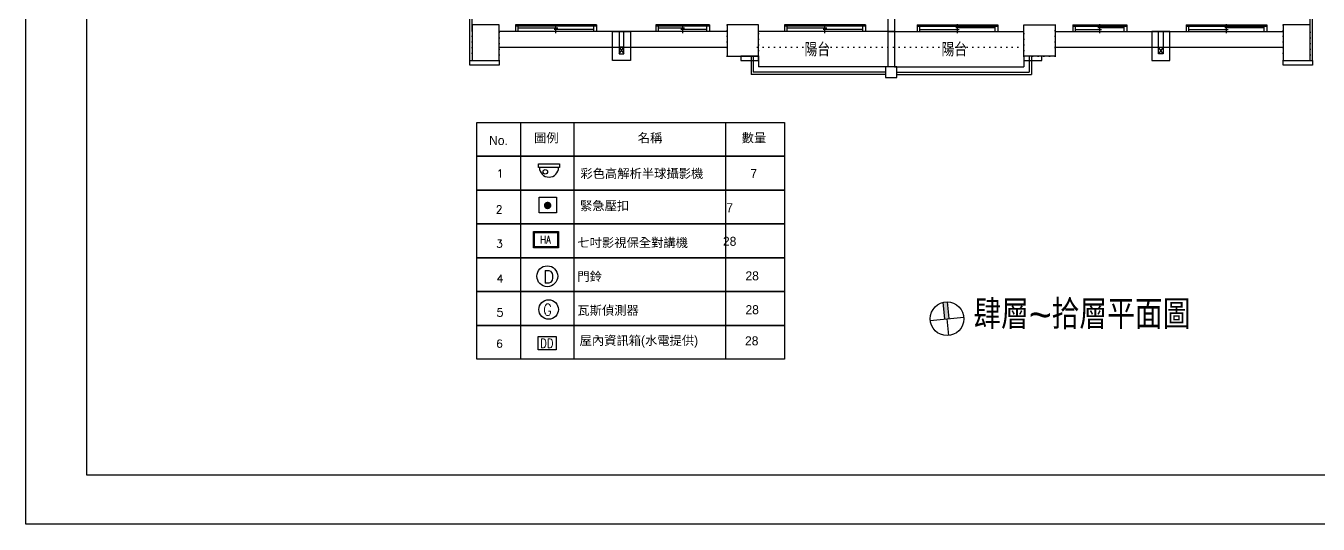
# Model space of a CAD drawing. Header units: millimetres. Extents: x 45074 to 106565, y 51012 to 60222.
# Drawn here: x 98197 to 101072, y 53890 to 54998 of the extents above; entities that cross this region are included whole.
import ezdxf
from ezdxf.enums import TextEntityAlignment as Align

# ---------------------------------------------------------------- set-up
doc = ezdxf.new("R2010")
doc.units = ezdxf.units.MM
doc.header["$LTSCALE"] = 50
doc.header["$MEASUREMENT"] = 0
doc.linetypes.add('ACISOTGL', pattern=[3, 2, -1])
doc.linetypes.add('DOT', pattern=[0.25, 0, -0.25])
doc.layers.get('0').update_dxf_attribs({"color": 8, "linetype": 'CONTINUOUS'})
for name, color, linetype in [('00', 7, 'DOT'), ('22-TVB', 7, 'CONTINUOUS'), ('22-監控', 3, 'CONTINUOUS'), ('22-車位上色', 50, 'CONTINUOUS')]:
    doc.layers.add(name, color=color, linetype=linetype)
doc.styles.add('C1', font='SIMPLEX.shx', dxfattribs={"bigfont": 'CHINESET.shx'})
doc.styles.add('COMPLEX', font='COMPLEX.SHX')
doc.styles.add('DAYUM', font='romant.shx', dxfattribs={"width": 0.8, "bigfont": 'china.shx'})
doc.styles.add('NOTHING', font='TC-SIMP.SHX', dxfattribs={"bigfont": 'AE.SHX'})
doc.styles.get("Standard").update_dxf_attribs({"font": 'romanc', "bigfont": 'CHINA.SHX'})
doc.styles.add('標楷', font='c2.shx', dxfattribs={"bigfont": 'china.shx'})

# ---------------------------------------------------------------- blocks, each defined once
blk = doc.blocks.new('*U27', base_point=(552012.5, 43504.1))
for p, q in [((551922.5, 43511.6), (551922.5, 43496.6)), ((552102.5, 43511.6), (551922.5, 43511.6)), ((552102.5, 43508.6), (551922.5, 43508.6)), ((551928.5, 43496.6), (551928.5, 43508.6)), ((552012.5, 43492.6), (552012.5, 43512.6)), ((552096.5, 43496.6), (552096.5, 43508.6)), ((552102.5, 43511.6), (552102.5, 43496.6)), ((552102.5, 43496.6), (551922.5, 43496.6)), ((551928.5, 43504.6), (552016.5, 43504.6)), ((552096.5, 43500.6), (552008.5, 43500.6))]:
    blk.add_line(p, q)
blk = doc.blocks.new('*U29', base_point=(551696, 43504.1))
for p, q in [((551636, 43511.6), (551636, 43496.6)), ((551756, 43511.6), (551636, 43511.6)), ((551756, 43508.6), (551636, 43508.6)), ((551642, 43496.6), (551642, 43508.6)), ((551696, 43492.6), (551696, 43512.6)), ((551750, 43496.6), (551750, 43508.6)), ((551756, 43511.6), (551756, 43496.6)), ((551756, 43496.6), (551636, 43496.6)), ((551642, 43504.6), (551700, 43504.6)), ((551750, 43500.6), (551692, 43500.6))]:
    blk.add_line(p, q)
blk = doc.blocks.new('*U32', base_point=(551414, 43504.1))
for p, q in [((551324, 43511.6), (551324, 43496.6)), ((551504, 43511.6), (551324, 43511.6)), ((551504, 43508.6), (551324, 43508.6)), ((551330, 43496.6), (551330, 43508.6)), ((551414, 43492.6), (551414, 43512.6)), ((551498, 43496.6), (551498, 43508.6)), ((551504, 43511.6), (551504, 43496.6)), ((551504, 43496.6), (551324, 43496.6)), ((551330, 43504.6), (551418, 43504.6)), ((551498, 43500.6), (551410, 43500.6))]:
    blk.add_line(p, q)
blk = doc.blocks.new('$$AR03-4')
for p, q in [((-18, 135), (-18, 269)), ((18, 135), (18, 269)), ((-135, 135), (135, 135)), ((0, 0), (0, 135))]:
    blk.add_line(p, q)
blk.add_circle((0, 135), 135)
at = {"linetype": 'Continuous'}
for points in [[(0, 270), (0, 135), (-18, 269), (-18, 135)], [(0, 270), (0, 135), (18, 269), (18, 135)]]:
    blk.add_solid(points, dxfattribs=at)
blk = doc.blocks.new('A$C10949')
for p, q in [((330, 2147.5), (330, 2226)), ((345, 2147.5), (345, 2226)), ((-257.5, 2182.5), (-267.5, 2197.5)), ((-257.5, 2197.5), (-267.5, 2197.5)), ((-267.5, 2197.5), (-267.5, 2147.5)), ((-257.5, 2197.5), (-267.5, 2182.5)), ((-257.5, 2147.5), (-257.5, 2197.5)), ((942.5, 2197.5), (932.5, 2197.5)), ((942.5, 2197.5), (932.5, 2182.5)), ((942.5, 2182.5), (932.5, 2197.5)), ((932.5, 2197.5), (932.5, 2147.5)), ((942.5, 2147.5), (942.5, 2197.5)), ((-267.5, 2182.5), (-257.5, 2182.5)), ((932.5, 2182.5), (942.5, 2182.5)), ((-810, 27.5), (-810, 512.5)), ((-810, 512.5), (-810, 512.5)), ((-805, 512.5), (-810, 512.5)), ((1060, 512.5), (1065, 512.5)), ((1065, 27.5), (1065, 512.5)), ((-477.5, 92.5), (-477.5, 42.5)), ((-467.5, 42.5), (-467.5, 92.5)), ((120, 92.5), (120, 14)), ((135, 92.5), (135, 14)), ((722.5, 42.5), (722.5, 92.5)), ((732.5, 92.5), (732.5, 42.5)), ((-467.5, 57.5), (-477.5, 57.5)), ((-477.5, 42.5), (-467.5, 57.5)), ((-477.5, 57.5), (-467.5, 42.5)), ((-477.5, 42.5), (-467.5, 42.5)), ((732.5, 57.5), (722.5, 42.5)), ((732.5, 42.5), (722.5, 57.5)), ((722.5, 57.5), (732.5, 57.5)), ((732.5, 42.5), (722.5, 42.5))]:
    blk.add_line(p, q)
for points in [[(325, 2226), (350, 2226), (350, 2250), (325, 2250)], [(-595, 2212.5), (-525, 2212.5), (-525, 2202.5), (-595, 2202.5)], [(-282.5, 2147.5), (-242.5, 2147.5), (-242.5, 2212.5), (-282.5, 2212.5)], [(2.5, 2202.5), (42.5, 2202.5), (42.5, 2212.5), (2.5, 2212.5)], [(632.5, 2202.5), (672.5, 2202.5), (672.5, 2212.5), (632.5, 2212.5)], [(957.5, 2147.5), (917.5, 2147.5), (917.5, 2212.5), (957.5, 2212.5)], [(1200, 2212.5), (1270, 2212.5), (1270, 2202.5), (1200, 2202.5)], [(-492.5, 92.5), (-452.5, 92.5), (-452.5, 27.5), (-492.5, 27.5)], [(747.5, 92.5), (707.5, 92.5), (707.5, 27.5), (747.5, 27.5)], [(-207.5, 27.5), (-167.5, 27.5), (-167.5, 37.5), (-207.5, 37.5)], [(422.5, 27.5), (462.5, 27.5), (462.5, 37.5), (422.5, 37.5)], [(-810, 27.5), (-745, 27.5), (-745, 17.5), (-810, 17.5)], [(115, -10), (140, -10), (140, 14), (115, 14)], [(1000, 27.5), (1065, 27.5), (1065, 17.5), (1000, 17.5)]]:
    blk.add_lwpolyline(points, close=True)
blk = doc.blocks.new('ccd2')
at = {"layer": '22-監控', "color": 6}
for p, q in [((48945.7, -25804.4), (48945.7, -25794.7)), ((48945.7, -25794.7), (48999.2, -25794.7)), ((48999.2, -25794.7), (48999.2, -25804.4)), ((48999.2, -25804.4), (48945.7, -25804.4))]:
    blk.add_line(p, q, dxfattribs=at)
blk.add_circle((48963.1, -25815.3), 5.8, dxfattribs=at)
blk.add_arc((48972.5, -25804.4), 24.5, 180, 0, dxfattribs=at)
blk = doc.blocks.new('HA')
at = {"layer": '22-監控', "color": 1}
for points in [[(-96822.4, -56290), (-96663.2, -56290), (-96663.2, -56394.3), (-96822.4, -56394.3)], [(-96816.1, -56296.3), (-96669.6, -56296.3), (-96669.6, -56388.4), (-96816.1, -56388.4)]]:
    blk.add_lwpolyline(points, close=True, dxfattribs=at)
at = {"layer": '22-監控', "color": 1, "style": 'DAYUM', "width": 0.8}
blk.add_text('HA', height=49.51, dxfattribs=at).set_placement((-96745.2, -56341.9), align=Align.MIDDLE)
blk = doc.blocks.new('G')
at = {"layer": '22-監控', "color": 1}
blk.add_circle((-96737.5, -59012.7), 69.7, dxfattribs=at)
at = {"layer": '22-監控', "color": 1, "style": 'DAYUM', "width": 0.8}
blk.add_text('G', height=83.3, dxfattribs=at).set_placement((-96775.3, -59056.6))
blk = doc.blocks.new('押扣')
at = {"layer": '22-監控', "color": 3}
blk.add_lwpolyline([(82359, -77669), (82554, -77669), (82554, -77844), (82359, -77844)], close=True, dxfattribs=at)
at = {"layer": '22-監控', "color": 3, "const_width": 41.5}
blk.add_lwpolyline([(82434, -77763, 1), (82475, -77763, 1)], format="xyb", close=True, dxfattribs=at)
blk = doc.blocks.new('D')
at = {"layer": '22-監控', "color": 3}
blk.add_circle((53029, -109364.5), 77.2, dxfattribs=at)
at = {"layer": '22-監控', "color": 3, "insert": (52997.2, -109322.4), "char_height": 92.2, "attachment_point": 1, "style": 'COMPLEX'}
blk.add_mtext_dynamic_manual_height_columns('D', width=59.494, gutter_width=576, heights=[0], dxfattribs=at)
blk = doc.blocks.new('DD')
at = {"layer": '22-車位上色', "color": 1}
blk.add_lwpolyline([(-96862, -56938), (-96594, -56938), (-96594, -57139), (-96862, -57139)], close=True, dxfattribs=at)
at = {"layer": '22-TVB', "color": 1, "style": 'DAYUM', "width": 0.8}
blk.add_text('DD', height=137.5, dxfattribs=at).set_placement((-96834, -57109))

msp = doc.modelspace()

# ---------------------------------------------------------------- linework, layer by layer
at = {"color": 7, "linetype": 'Continuous'}
for p, q in [((98196.562, 53889.77), (98196.562, 59539.77)), ((106261.562, 53889.77), (98196.562, 53889.77))]:
    msp.add_line(p, q, dxfattribs=at)
at = {"color": 4, "linetype": 'Continuous'}
for p, q in [((98331.562, 59409.77), (98331.562, 53999.77)), ((98331.562, 53999.77), (106116.562, 53999.77))]:
    msp.add_line(p, q, dxfattribs=at)
for p, q in [((100114.654, 55670.566), (100114.654, 54985.566)), ((100114.654, 55670.566), (100114.654, 54985.566)), ((100129.654, 55670.566), (100129.654, 54985.566)), ((100129.654, 55670.566), (100129.654, 54985.566)), ((99189.654, 54985.566), (99189.654, 55405.566)), ((101054.654, 54985.566), (101054.654, 55405.566)), ((99286.154, 54985.566), (99249.654, 54985.566)), ((99598.154, 54985.566), (99466.154, 54985.566)), ((99757.154, 54985.566), (99718.154, 54985.566)), ((99884.654, 54985.566), (99827.154, 54985.566)), ((100129.654, 54985.566), (100064.654, 54985.566)), ((100114.654, 54985.566), (100179.654, 54985.566)), ((100359.654, 54985.566), (100417.154, 54985.566)), ((100487.154, 54985.566), (100526.154, 54985.566)), ((100646.154, 54985.566), (100778.154, 54985.566)), ((100958.154, 54985.566), (100994.654, 54985.566)), ((99249.654, 54950.566), (99757.154, 54950.566)), ((99810.154, 54930.566), (99810.154, 54890.066)), ((99815.154, 54930.566), (99815.154, 54895.066)), ((99827.154, 54930.566), (99827.154, 54907.066)), ((100417.154, 54930.566), (100417.154, 54907.066)), ((100429.154, 54930.566), (100429.154, 54895.066)), ((100434.154, 54930.566), (100434.154, 54890.066)), ((100487.154, 54950.566), (100994.654, 54950.566)), ((100109.654, 54895.066), (99815.154, 54895.066)), ((100114.654, 54907.066), (99827.154, 54907.066)), ((100129.654, 54907.066), (100417.154, 54907.066)), ((100134.654, 54895.066), (100429.154, 54895.066)), ((100109.654, 54890.066), (99810.154, 54890.066)), ((100134.654, 54890.066), (100434.154, 54890.066))]:
    msp.add_line(p, q)
for points in [[(99189.654, 54920.566), (99249.654, 54920.566), (99249.654, 55000.566), (99189.654, 55000.566)], [(99757.154, 54930.566), (99827.154, 54930.566), (99827.154, 55000.566), (99757.154, 55000.566)], [(100487.154, 54930.566), (100417.154, 54930.566), (100417.154, 55000.566), (100487.154, 55000.566)], [(100994.654, 54920.566), (101054.654, 54920.566), (101054.654, 55000.566), (100994.654, 55000.566)], [(100994.654, 54920.566), (101054.654, 54920.566), (101054.654, 55000.566), (100994.654, 55000.566)]]:
    msp.add_lwpolyline(points, close=True)
at = {"layer": '00'}
for p, q in [((99249.654, 54950.566), (99757.154, 54950.566)), ((99824.654, 54950.566), (100419.654, 54950.566)), ((100487.154, 54950.566), (100994.654, 54950.566))]:
    msp.add_line(p, q, dxfattribs=at)
for points in [[(99189.654, 54920.566), (99249.654, 54920.566), (99249.654, 55000.566), (99189.654, 55000.566)], [(99757.154, 54930.566), (99827.154, 54930.566), (99827.154, 55000.566), (99757.154, 55000.566)], [(100487.154, 54930.566), (100417.154, 54930.566), (100417.154, 55000.566), (100487.154, 55000.566)], [(100994.654, 54920.566), (101054.654, 54920.566), (101054.654, 55000.566), (100994.654, 55000.566)]]:
    msp.add_lwpolyline(points, close=True, dxfattribs=at)
at = {"layer": '22-監控', "color": 30}
for p, q in [((99297.456, 54783.267), (99297.456, 54708.009)), ((99415.715, 54783.267), (99415.715, 54708.009)), ((99753.644, 54783.267), (99753.644, 54708.009)), ((99297.456, 54708.009), (99297.456, 54632.75)), ((99415.715, 54708.009), (99415.715, 54632.75)), ((99753.644, 54708.009), (99753.644, 54632.75)), ((99297.456, 54632.75), (99297.456, 54557.491)), ((99415.715, 54632.75), (99415.715, 54557.491)), ((99753.644, 54632.75), (99753.644, 54557.491)), ((99297.456, 54557.491), (99297.456, 54482.233)), ((99415.715, 54557.491), (99415.715, 54482.233)), ((99753.644, 54557.491), (99753.644, 54482.233)), ((99297.456, 54482.233), (99297.456, 54406.974)), ((99415.715, 54482.233), (99415.715, 54406.974)), ((99753.644, 54482.233), (99753.644, 54406.974)), ((99297.456, 54406.974), (99297.456, 54331.715)), ((99415.715, 54406.974), (99415.715, 54331.715)), ((99753.644, 54406.974), (99753.644, 54331.715)), ((99297.456, 54331.715), (99297.456, 54256.457)), ((99415.715, 54331.715), (99415.715, 54256.457)), ((99753.644, 54331.715), (99753.644, 54256.457))]:
    msp.add_line(p, q, dxfattribs=at)
for points in [[(99200.051, 54783.267), (99884.628, 54783.267), (99884.628, 54708.009), (99200.051, 54708.009)], [(99200.051, 54708.009), (99884.628, 54708.009), (99884.628, 54632.75), (99200.051, 54632.75)], [(99200.051, 54632.75), (99884.628, 54632.75), (99884.628, 54557.491), (99200.051, 54557.491)], [(99200.051, 54557.491), (99884.628, 54557.491), (99884.628, 54482.233), (99200.051, 54482.233)], [(99200.051, 54482.233), (99884.628, 54482.233), (99884.628, 54406.974), (99200.051, 54406.974)], [(99200.051, 54406.974), (99884.628, 54406.974), (99884.628, 54331.715), (99200.051, 54331.715)], [(99200.051, 54331.715), (99884.628, 54331.715), (99884.628, 54256.457), (99200.051, 54256.457)]]:
    msp.add_lwpolyline(points, close=True, dxfattribs=at)

# ---------------------------------------------------------------- block references
for name, p in [('A$C10949', (99994.654, 54893.066)), ('*U32', (99376.154, 54993.066)), ('*U29', (99658.154, 54993.066)), ('*U27', (99974.654, 54993.066))]:
    msp.add_blockref(name, p)
at = {"xscale": -1}
for name, p in [('*U27', (100269.654, 54993.066)), ('*U29', (100586.154, 54993.066)), ('*U32', (100868.154, 54993.066))]:
    msp.add_blockref(name, p, dxfattribs=at)
at = {"xscale": 0.2773333120000002, "yscale": 0.2773333120000002, "zscale": 0.2773333120000002, "rotation": 5.829486384149337}
msp.add_blockref('$$AR03-4', (100250.237, 54309.269), dxfattribs=at)
at = {"layer": '22-監控', "xscale": 0.8716142405323601, "yscale": 0.8716142405323601, "zscale": 0.8716142405323601}
msp.add_blockref('ccd2', (56675.536, 77174.424, 0), dxfattribs=at)
at = {"layer": '22-監控', "color": 4, "linetype": 'ACISOTGL', "xscale": 0.2, "yscale": 0.2, "zscale": 0.2}
msp.add_blockref('押扣', (82866.706, 70151.093), dxfattribs=at)
at = {"layer": '22-監控', "color": 1, "xscale": 0.3473229375, "yscale": 0.3473229375, "zscale": 0.3473229375}
msp.add_blockref('HA', (132954.804, 74091.186), dxfattribs=at)
at = {"layer": '22-監控', "color": 3}
for name, p, xscale, yscale, zscale in [('D', (83448.141, 87250.408), 0.3, 0.3, 0.3), ('G', (129464.698, 72731.948), 0.311201352, 0.311201352, 0.311201352)]:
    msp.add_blockref(name, p, dxfattribs=dict(at, xscale=xscale, yscale=yscale, zscale=zscale))
at = {"layer": '22-車位上色', "color": 1, "xscale": 0.15, "yscale": 0.15, "zscale": 0.15}
msp.add_blockref('DD', (113865.958, 62847.981), dxfattribs=at)

# ---------------------------------------------------------------- texts
at = {"style": 'NOTHING'}
for p in [(99929.249, 54930.2), (100234.249, 54930.2)]:
    msp.add_text('陽台', height=30, dxfattribs=at).set_placement(p)
at = {"linetype": 'Continuous', "style": '標楷'}
msp.add_text('肆層~拾層平面圖', height=65, dxfattribs=at).set_placement((100304.967, 54323.596))
at = {"layer": '22-監控', "color": 2, "char_height": 20.06091, "attachment_point": 1}
for s, width, insert in [('{\\Figes1001|c136;\\C0;No.}', 1341.60835, (99227.394, 54753.026)), ('{\\fPMingLiU|b0|i0|c136|p18;\\C0;圖例}', 3990.07582, (99327.346, 54758.948)), ('{\\fPMingLiU|b0|i0|c136|p18;\\C0;名稱}', 8722.94624, (99558.021, 54758.948)), ('{\\fPMingLiU|b0|i0|c136|p18;\\C0;數量}', 4030.82004, (99789.412, 54758.948)), ('{\\fPMingLiU|b0|i0|c136|p18;\\C0;彩色高解析半球攝影機\u3000\u3000\u3000\u3000\u3000\u3000}', 16976.98616, (99430.488, 54679.649)), ('\\pxi12;{\\Figes1001|c136;\\C0;7}', 140.57096, (99567.992, 54679.668)), ('{\\fPMingLiU|b0|i0|c136|p18;\\C0;緊急壓扣\u3000}', 16976.98616, (99429.696, 54607.95)), ('\\pxi12,qc;{\\Figes1001|c136;\\C0;7}', 140.57096, (99572.028, 54603.585)), ('{\\fPMingLiU|b0|i0|c136|p18;\\C0;七吋影視保全對講機\u3000\u3000\u3000\u3000\u3000\u3000}', 16976.98616, (99423.685, 54525.863)), ('\\pxi12,qc;{\\Figes1001|c136;\\C0;28}', 140.57096, (99572.028, 54528.874)), ('{\\fPMingLiU|b0|i0|c136|p18;\\C0;門鈴\u3000\u3000\u3000\u3000\u3000\u3000}', 16976.98616, (99423.685, 54450.605)), ('\\pxqc;{\\Figes1001|c136;\\C0;28}', 1129.21307, (99248.147, 54451.992)), ('{\\fPMingLiU|b0|i0|c136|p18;\\C0;瓦斯偵測器\u3000\u3000\u3000\u3000\u3000\u3000}', 16976.98616, (99423.685, 54375.346)), ('\\pxqc;{\\Figes1001|c136;\\C0;28}', 1129.21307, (99248.147, 54376.733)), ('{\\fPMingLiU|b0|i0|c136|p18;\\C0;屋內資訊箱(水電提供)}', 16976.98616, (99428.646, 54308.346)), ('\\pxqc;{\\Figes1001|c136;\\C0;28}', 1129.21307, (99247.171, 54307.478))]:
    msp.add_mtext_dynamic_manual_height_columns(s, width=width, gutter_width=1.08, heights=[0], dxfattribs=dict(at, insert=insert))
at = {"layer": '22-監控', "color": 0, "char_height": 17.55, "attachment_point": 1, "style": 'C1'}
for s, insert in [('1', (99244.121, 54678.286)), ('2', (99242.355, 54598.473)), ('3', (99243.031, 54522.308)), ('4', (99244.124, 54444.481)), ('5', (99244.124, 54369.222)), ('6', (99243.168, 54299.925))]:
    msp.add_mtext_dynamic_manual_height_columns(s, width=1.07989, gutter_width=13.5, heights=[0], dxfattribs=dict(at, insert=insert))

doc.saveas('drawing.dxf')
